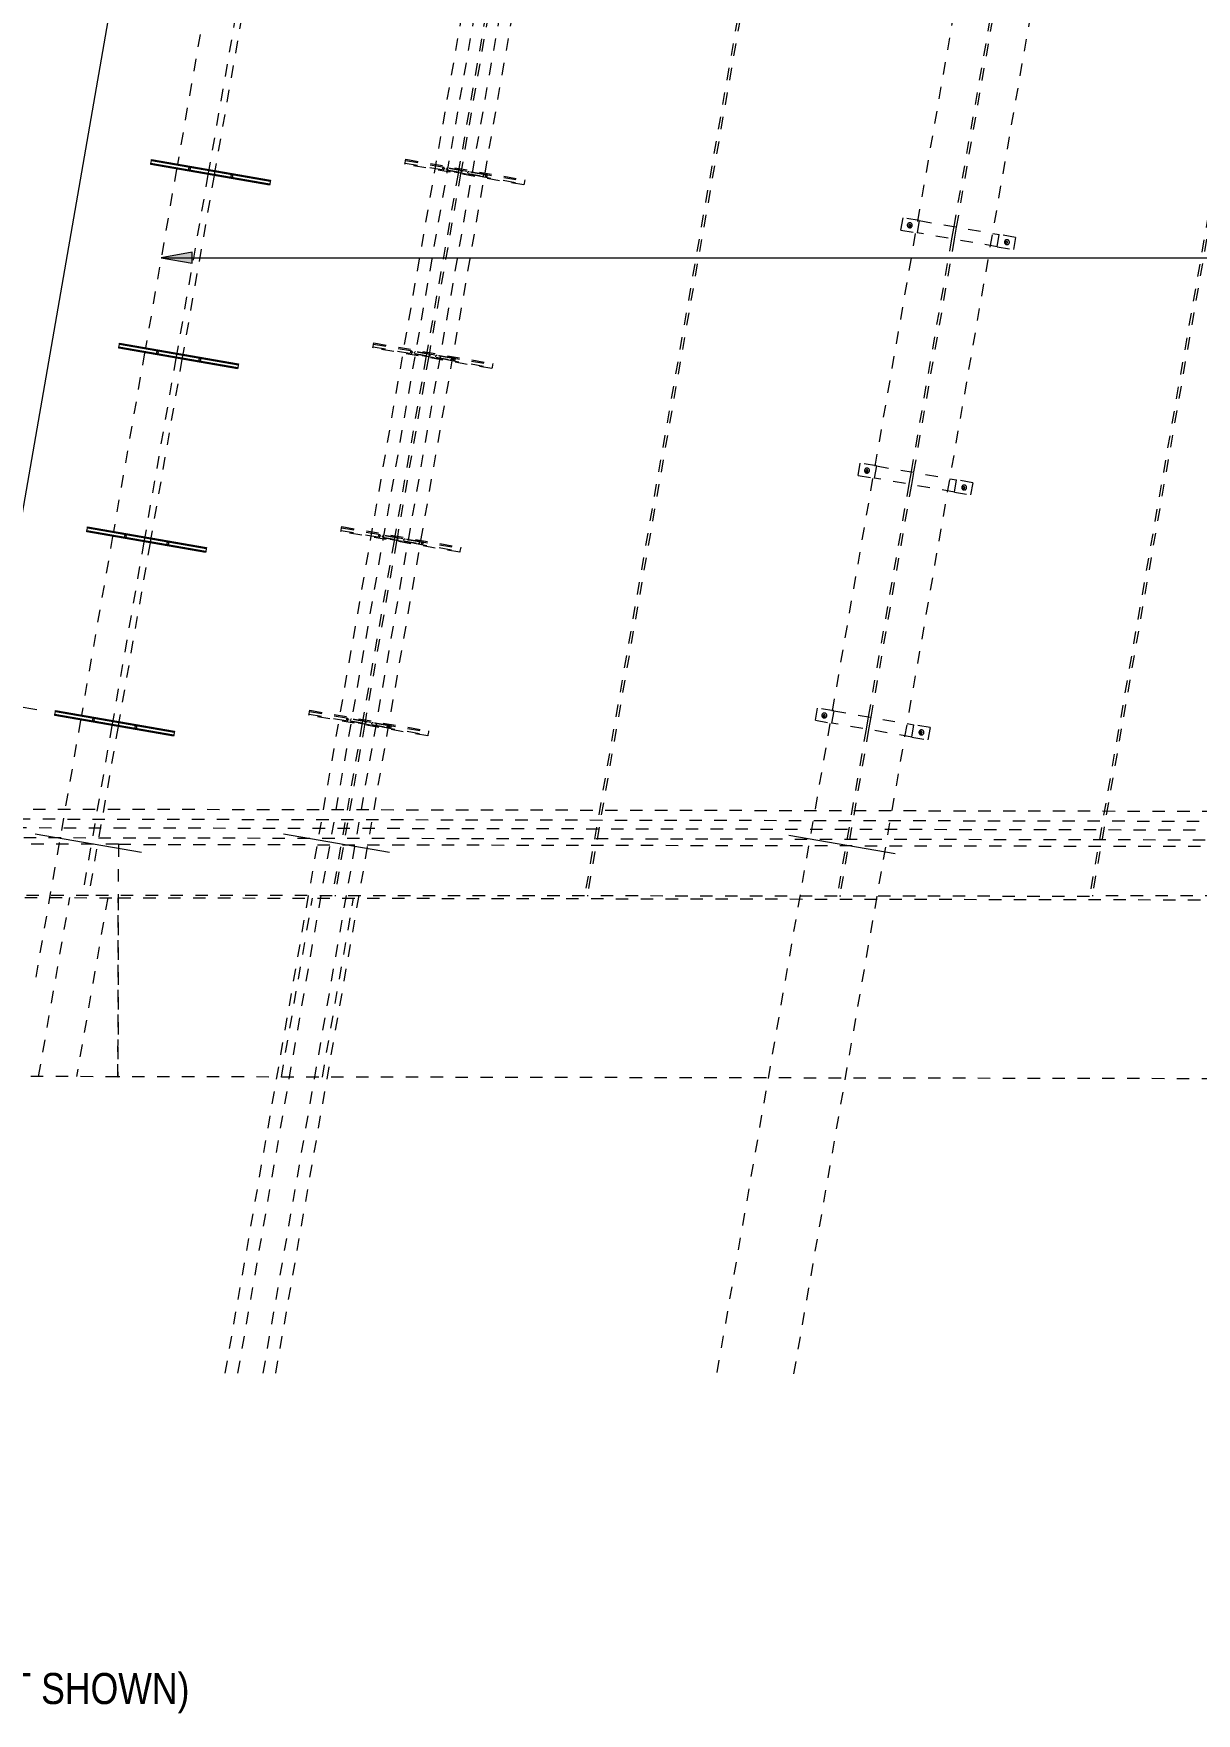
# Model space of a CAD drawing. Header units: metres. Extents: x 2 to 65, y 3 to 557.
# Drawn here: x 36.55 to 45.9, y 502.59 to 516.1 of the extents above; entities that cross this region are included whole.
import ezdxf

# ---------------------------------------------------------------- set-up
doc = ezdxf.new("R2010")
doc.units = ezdxf.units.M
doc.linetypes.add('Dash - Tight', pattern=[0.0045, 0.003, -0.0015])
doc.linetypes.add('JacobsDash', pattern=[0.0045, 0.003, -0.0015])
doc.layers.get('Defpoints').update_dxf_attribs({"color": 41})
for name, color, linetype, lineweight in [('A-ANNO-DIMS', 7, 'Continuous', 9), ('A-DETL', 7, 'Continuous', 13), ('A-GENM', 7, 'Continuous', 35), ('G-ANNO-TEXT', 7, 'Continuous', 9), ('S-BEAM', 7, 'Continuous', 50), ('S-BEAM-HDLN', 7, 'JacobsDash', 18)]:
    doc.layers.add(name, color=color, linetype=linetype, lineweight=lineweight)
doc.styles.add('Arial Narrow_5', font='ARIALN.TTF', dxfattribs={"height": 0.25})
doc.dimstyles.new('Dimension_Standard_O__mm__1', dxfattribs={"dimscale": 0.3048, "dimtxt": 0.255858, "dimasz": 0.82021, "dimexe": 0.787402, "dimexo": 0.492126, "dimgap": 0.492126, "dimtad": 1, "dimdec": 0, "dimlfac": 1000, "dimzin": 0, "dimdsep": 46, "dimtxsty": 'Arial Narrow_5', "dimsah": 1, "dimcen": 0.09, "dimaunit": 1, "dimadec": 4, "dimazin": 0, "dimtfac": 1, "dimtdec": 4, "dimtix": 1, "dimtmove": 0, "dimatfit": 3, "dimfxl": 1, "dimtvp": 1, "dimtfill": 1, "dimtolj": 1, "dimtzin": 0, "dimlwd": 18, "dimlwe": 18, "dimarcsym": 2})

# ---------------------------------------------------------------- blocks, each defined once
blk = doc.blocks.new('T2DPAA-T2D-C3S-TF-XRF-100102_dwg-40805790-DRG-2873251 - SERVICE SUPPORT GENERAL ARRANGEMENT PLAN')
at = {"color": 1, "linetype": 'Dash - Tight', "lineweight": 18, "true_color": 0xff0000}
for p, q in [((31.699, -682.253), (30.246, -682.38)), ((30.205, -682.383), (28.752, -682.511)), ((27.217, -682.645), (25.763, -682.772)), ((28.711, -682.514), (27.257, -682.641)), ((25.722, -682.776), (23.531, -682.967))]:
    blk.add_line(p, q, dxfattribs=at)
blk = doc.blocks.new('T2DPAA-T2D-PWC-TF-M2D-100101_TrafficSigDesign_rvt-1-DRG-2873251 - SERVICE SUPPORT GENERAL ARRANGEMENT PLAN')
at = {"color": 1, "linetype": 'Dash - Tight', "lineweight": 18, "true_color": 0xff0000, "rotation": 75.11694444444437}
blk.add_blockref('T2DPAA-T2D-C3S-TF-XRF-100102_dwg-40805790-DRG-2873251 - SERVICE SUPPORT GENERAL ARRANGEMENT PLAN', (-1792.197, 661.088), dxfattribs=at)
blk = doc.blocks.new('11_GEN_BR08_2 Conduits_Support - 11_GEN_2x100 COMMS-8963229-DRG-2873251 - SERVICE SUPPORT GENERAL ARRANGEMENT PLAN')
at = {"layer": 'A-GENM', "lineweight": 9}
for p, q in [((-0.485, 0.011), (-0.485, 0.0205)), ((-0.485, 0.0205), (0.485, 0.0205)), ((-0.485, -0.011), (-0.485, 0.011)), ((0.485, 0.011), (-0.485, 0.011)), ((0.485, 0.0205), (0.485, 0.011)), ((0.485, 0.011), (0.485, -0.011)), ((-0.485, -0.0205), (-0.485, -0.011)), ((0.485, -0.011), (-0.485, -0.011)), ((0.485, -0.0205), (-0.485, -0.0205)), ((0.485, -0.011), (0.485, -0.0205))]:
    blk.add_line(p, q, dxfattribs=at)
for centre, start, end in [((-0.173, 0), 90, 270), ((-0.173, 0), 270, 90), ((0.173, 0), 90, 270), ((0.173, 0), 270, 90)]:
    blk.add_arc(centre, 0.008, start, end, dxfattribs=at)
blk = doc.blocks.new('11_GEN_BR08_Utilities_Support - 11_GEN_Type 4_Conduits-9348315-DRG-2873251 - SERVICE SUPPORT GENERAL ARRANGEMENT PLAN')
at = {"layer": 'A-GENM', "linetype": 'JacobsDash', "lineweight": 9}
for p, q in [((-0.485, 0.011), (-0.485, 0.02)), ((-0.485, 0.02), (0.485, 0.02)), ((-0.485, -0.011), (-0.485, 0.011)), ((0.485, 0.011), (-0.485, 0.011)), ((0.485, 0.02), (0.485, 0.011)), ((0.485, 0.011), (0.485, -0.011)), ((-0.485, -0.021), (-0.485, -0.011)), ((0.485, -0.011), (-0.485, -0.011)), ((0.485, -0.021), (-0.485, -0.021)), ((0.485, -0.011), (0.485, -0.021))]:
    blk.add_line(p, q, dxfattribs=at)
at = {"layer": 'A-GENM', "linetype": 'JacobsDash', "lineweight": 9, "flags": 128}
for points in [[(-0.03, 0.008), (-0.03, 0.008), (-0.03, 0.008), (-0.03, 0.008), (-0.03, 0.008), (-0.031, 0.008), (-0.031, 0.008), (-0.032, 0.008), (-0.032, 0.008), (-0.033, 0.008), (-0.034, 0.008), (-0.035, 0.008), (-0.036, 0.008), (-0.037, 0.008), (-0.038, 0.008), (-0.04, 0.008), (-0.041, 0.008), (-0.042, 0.008), (-0.044, 0.008), (-0.045, 0.008), (-0.047, 0.008), (-0.049, 0.008), (-0.051, 0.008), (-0.052, 0.008), (-0.054, 0.008), (-0.056, 0.008), (-0.058, 0.008), (-0.06, 0.008), (-0.062, 0.008), (-0.064, 0.008), (-0.066, 0.008), (-0.069, 0.008), (-0.071, 0.008), (-0.073, 0.008), (-0.075, 0.008), (-0.078, 0.008), (-0.08, 0.008), (-0.082, 0.008), (-0.085, 0.008), (-0.087, 0.008), (-0.089, 0.008), (-0.092, 0.008), (-0.094, 0.008), (-0.096, 0.008), (-0.098, 0.008), (-0.101, 0.008), (-0.103, 0.008), (-0.105, 0.008), (-0.107, 0.008), (-0.11, 0.008), (-0.112, 0.008), (-0.114, 0.008), (-0.116, 0.008), (-0.118, 0.008), (-0.12, 0.008), (-0.122, 0.008), (-0.123, 0.008), (-0.125, 0.008), (-0.127, 0.008), (-0.129, 0.008), (-0.13, 0.008), (-0.132, 0.008), (-0.133, 0.008), (-0.135, 0.008), (-0.136, 0.008), (-0.137, 0.008), (-0.138, 0.008), (-0.139, 0.008), (-0.14, 0.008), (-0.141, 0.008), (-0.142, 0.008), (-0.143, 0.008), (-0.144, 0.008), (-0.144, 0.008), (-0.145, 0.008), (-0.145, 0.008), (-0.145, 0.008), (-0.145, 0.008), (-0.145, 0.008), (-0.146, 0.008)], [(0.145, 0.008), (0.145, 0.008), (0.145, 0.008), (0.145, 0.008), (0.145, 0.008), (0.144, 0.008), (0.144, 0.008), (0.143, 0.008), (0.143, 0.008), (0.142, 0.008), (0.141, 0.008), (0.14, 0.008), (0.139, 0.008), (0.138, 0.008), (0.137, 0.008), (0.135, 0.008), (0.134, 0.008), (0.133, 0.008), (0.131, 0.008), (0.13, 0.008), (0.128, 0.008), (0.126, 0.008), (0.124, 0.008), (0.123, 0.008), (0.121, 0.008), (0.119, 0.008), (0.117, 0.008), (0.115, 0.008), (0.113, 0.008), (0.111, 0.008), (0.109, 0.008), (0.106, 0.008), (0.104, 0.008), (0.102, 0.008), (0.1, 0.008), (0.097, 0.008), (0.095, 0.008), (0.093, 0.008), (0.09, 0.008), (0.088, 0.008), (0.086, 0.008), (0.083, 0.008), (0.081, 0.008), (0.079, 0.008), (0.077, 0.008), (0.074, 0.008), (0.072, 0.008), (0.07, 0.008), (0.068, 0.008), (0.065, 0.008), (0.063, 0.008), (0.061, 0.008), (0.059, 0.008), (0.057, 0.008), (0.055, 0.008), (0.053, 0.008), (0.052, 0.008), (0.05, 0.008), (0.048, 0.008), (0.046, 0.008), (0.045, 0.008), (0.043, 0.008), (0.042, 0.008), (0.04, 0.008), (0.039, 0.008), (0.038, 0.008), (0.037, 0.008), (0.036, 0.008), (0.035, 0.008), (0.034, 0.008), (0.033, 0.008), (0.032, 0.008), (0.031, 0.008), (0.031, 0.008), (0.03, 0.008), (0.03, 0.008), (0.03, 0.008), (0.03, 0.008), (0.03, 0.008), (0.029, 0.008)], [(-0.146, -0.008), (-0.145, -0.008), (-0.145, -0.008), (-0.145, -0.008), (-0.145, -0.008), (-0.144, -0.008), (-0.144, -0.008), (-0.143, -0.008), (-0.143, -0.008), (-0.142, -0.008), (-0.141, -0.008), (-0.14, -0.008), (-0.139, -0.008), (-0.138, -0.008), (-0.137, -0.008), (-0.135, -0.008), (-0.134, -0.008), (-0.133, -0.008), (-0.131, -0.008), (-0.13, -0.008), (-0.128, -0.008), (-0.126, -0.008), (-0.124, -0.008), (-0.123, -0.008), (-0.121, -0.008), (-0.119, -0.008), (-0.117, -0.008), (-0.115, -0.008), (-0.113, -0.008), (-0.111, -0.008), (-0.109, -0.008), (-0.106, -0.008), (-0.104, -0.008), (-0.102, -0.008), (-0.1, -0.008), (-0.097, -0.008), (-0.095, -0.008), (-0.093, -0.008), (-0.09, -0.008), (-0.088, -0.008), (-0.086, -0.008), (-0.083, -0.008), (-0.081, -0.008), (-0.079, -0.008), (-0.077, -0.008), (-0.074, -0.008), (-0.072, -0.008), (-0.07, -0.008), (-0.068, -0.008), (-0.065, -0.008), (-0.063, -0.008), (-0.061, -0.008), (-0.059, -0.008), (-0.057, -0.008), (-0.055, -0.008), (-0.053, -0.008), (-0.052, -0.008), (-0.05, -0.008), (-0.048, -0.008), (-0.046, -0.008), (-0.045, -0.008), (-0.043, -0.008), (-0.042, -0.008), (-0.04, -0.008), (-0.039, -0.008), (-0.038, -0.008), (-0.037, -0.008), (-0.036, -0.008), (-0.035, -0.008), (-0.034, -0.008), (-0.033, -0.008), (-0.032, -0.008), (-0.031, -0.008), (-0.031, -0.008), (-0.03, -0.008), (-0.03, -0.008), (-0.03, -0.008), (-0.03, -0.008), (-0.03, -0.008), (-0.03, -0.008)], [(0.029, -0.008), (0.03, -0.008), (0.03, -0.008), (0.03, -0.008), (0.03, -0.008), (0.031, -0.008), (0.031, -0.008), (0.032, -0.008), (0.032, -0.008), (0.033, -0.008), (0.034, -0.008), (0.035, -0.008), (0.036, -0.008), (0.037, -0.008), (0.038, -0.008), (0.04, -0.008), (0.041, -0.008), (0.042, -0.008), (0.044, -0.008), (0.045, -0.008), (0.047, -0.008), (0.049, -0.008), (0.051, -0.008), (0.052, -0.008), (0.054, -0.008), (0.056, -0.008), (0.058, -0.008), (0.06, -0.008), (0.062, -0.008), (0.064, -0.008), (0.066, -0.008), (0.069, -0.008), (0.071, -0.008), (0.073, -0.008), (0.075, -0.008), (0.078, -0.008), (0.08, -0.008), (0.082, -0.008), (0.085, -0.008), (0.087, -0.008), (0.089, -0.008), (0.092, -0.008), (0.094, -0.008), (0.096, -0.008), (0.098, -0.008), (0.101, -0.008), (0.103, -0.008), (0.105, -0.008), (0.107, -0.008), (0.11, -0.008), (0.112, -0.008), (0.114, -0.008), (0.116, -0.008), (0.118, -0.008), (0.12, -0.008), (0.122, -0.008), (0.123, -0.008), (0.125, -0.008), (0.127, -0.008), (0.129, -0.008), (0.13, -0.008), (0.132, -0.008), (0.133, -0.008), (0.135, -0.008), (0.136, -0.008), (0.137, -0.008), (0.138, -0.008), (0.139, -0.008), (0.14, -0.008), (0.141, -0.008), (0.142, -0.008), (0.143, -0.008), (0.144, -0.008), (0.144, -0.008), (0.145, -0.008), (0.145, -0.008), (0.145, -0.008), (0.145, -0.008), (0.145, -0.008), (0.145, -0.008)]]:
    blk.add_lwpolyline(points, dxfattribs=at)
at = {"layer": 'A-GENM', "linetype": 'JacobsDash', "lineweight": 9}
for centre, start, end in [((-0.175, 0), 90, 270), ((-0.175, 0), 270, 90), ((-0.146, 0), 150, 180), ((-0.146, 0), 77.0593, 120), ((-0.03, 0), 60, 117.7242), ((-0.03, 0), 0, 30), ((-0.03, 0), 330, 360), ((0.029, 0), 150, 180), ((0.029, 0), 77.0593, 120), ((0.145, 0), 60, 117.7242), ((0.145, 0), 0, 30), ((0.145, 0), 330, 360), ((0.175, 0), 90, 270), ((0.175, 0), 270, 90), ((-0.146, 0), 180, 210), ((-0.146, 0), 240, 282.9407), ((-0.03, 0), 242.2758, 300), ((0.029, 0), 180, 210), ((0.029, 0), 240, 282.9407), ((0.145, 0), 242.2758, 300)]:
    blk.add_arc(centre, 0.008, start, end, dxfattribs=at)
blk = doc.blocks.new('11_GEN_BR08_Utilities_Support - 11_GEN_Type 4_Conduits-9349189-DRG-2873251 - SERVICE SUPPORT GENERAL ARRANGEMENT PLAN')
at = {"layer": 'A-GENM', "linetype": 'JacobsDash', "lineweight": 9}
for p, q in [((-0.485, 0.011), (-0.485, 0.02)), ((-0.485, 0.02), (0.485, 0.02)), ((-0.485, -0.011), (-0.485, 0.011)), ((0.485, 0.011), (-0.485, 0.011)), ((0.485, 0.02), (0.485, 0.011)), ((0.485, 0.011), (0.485, -0.011)), ((-0.485, -0.021), (-0.485, -0.011)), ((0.485, -0.011), (-0.485, -0.011)), ((0.485, -0.021), (-0.485, -0.021)), ((0.485, -0.011), (0.485, -0.021))]:
    blk.add_line(p, q, dxfattribs=at)
at = {"layer": 'A-GENM', "linetype": 'JacobsDash', "lineweight": 9, "flags": 128}
for points in [[(-0.03, 0.008), (-0.03, 0.008), (-0.03, 0.008), (-0.03, 0.008), (-0.03, 0.008), (-0.031, 0.008), (-0.031, 0.008), (-0.032, 0.008), (-0.032, 0.008), (-0.033, 0.008), (-0.034, 0.008), (-0.035, 0.008), (-0.036, 0.008), (-0.037, 0.008), (-0.038, 0.008), (-0.04, 0.008), (-0.041, 0.008), (-0.042, 0.008), (-0.044, 0.008), (-0.045, 0.008), (-0.047, 0.008), (-0.049, 0.008), (-0.051, 0.008), (-0.052, 0.008), (-0.054, 0.008), (-0.056, 0.008), (-0.058, 0.008), (-0.06, 0.008), (-0.062, 0.008), (-0.064, 0.008), (-0.066, 0.008), (-0.069, 0.008), (-0.071, 0.008), (-0.073, 0.008), (-0.075, 0.008), (-0.078, 0.008), (-0.08, 0.008), (-0.082, 0.008), (-0.085, 0.008), (-0.087, 0.008), (-0.089, 0.008), (-0.092, 0.008), (-0.094, 0.008), (-0.096, 0.008), (-0.098, 0.008), (-0.101, 0.008), (-0.103, 0.008), (-0.105, 0.008), (-0.107, 0.008), (-0.11, 0.008), (-0.112, 0.008), (-0.114, 0.008), (-0.116, 0.008), (-0.118, 0.008), (-0.12, 0.008), (-0.122, 0.008), (-0.123, 0.008), (-0.125, 0.008), (-0.127, 0.008), (-0.129, 0.008), (-0.13, 0.008), (-0.132, 0.008), (-0.133, 0.008), (-0.135, 0.008), (-0.136, 0.008), (-0.137, 0.008), (-0.138, 0.008), (-0.139, 0.008), (-0.14, 0.008), (-0.141, 0.008), (-0.142, 0.008), (-0.143, 0.008), (-0.144, 0.008), (-0.144, 0.008), (-0.145, 0.008), (-0.145, 0.008), (-0.145, 0.008), (-0.145, 0.008), (-0.145, 0.008), (-0.146, 0.008)], [(0.145, 0.008), (0.145, 0.008), (0.145, 0.008), (0.145, 0.008), (0.145, 0.008), (0.144, 0.008), (0.144, 0.008), (0.143, 0.008), (0.143, 0.008), (0.142, 0.008), (0.141, 0.008), (0.14, 0.008), (0.139, 0.008), (0.138, 0.008), (0.137, 0.008), (0.135, 0.008), (0.134, 0.008), (0.133, 0.008), (0.131, 0.008), (0.13, 0.008), (0.128, 0.008), (0.126, 0.008), (0.124, 0.008), (0.123, 0.008), (0.121, 0.008), (0.119, 0.008), (0.117, 0.008), (0.115, 0.008), (0.113, 0.008), (0.111, 0.008), (0.109, 0.008), (0.106, 0.008), (0.104, 0.008), (0.102, 0.008), (0.1, 0.008), (0.097, 0.008), (0.095, 0.008), (0.093, 0.008), (0.09, 0.008), (0.088, 0.008), (0.086, 0.008), (0.083, 0.008), (0.081, 0.008), (0.079, 0.008), (0.077, 0.008), (0.074, 0.008), (0.072, 0.008), (0.07, 0.008), (0.068, 0.008), (0.065, 0.008), (0.063, 0.008), (0.061, 0.008), (0.059, 0.008), (0.057, 0.008), (0.055, 0.008), (0.053, 0.008), (0.052, 0.008), (0.05, 0.008), (0.048, 0.008), (0.046, 0.008), (0.045, 0.008), (0.043, 0.008), (0.042, 0.008), (0.04, 0.008), (0.039, 0.008), (0.038, 0.008), (0.037, 0.008), (0.036, 0.008), (0.035, 0.008), (0.034, 0.008), (0.033, 0.008), (0.032, 0.008), (0.031, 0.008), (0.031, 0.008), (0.03, 0.008), (0.03, 0.008), (0.03, 0.008), (0.03, 0.008), (0.03, 0.008), (0.029, 0.008)], [(-0.146, -0.008), (-0.145, -0.008), (-0.145, -0.008), (-0.145, -0.008), (-0.145, -0.008), (-0.144, -0.008), (-0.144, -0.008), (-0.143, -0.008), (-0.143, -0.008), (-0.142, -0.008), (-0.141, -0.008), (-0.14, -0.008), (-0.139, -0.008), (-0.138, -0.008), (-0.137, -0.008), (-0.135, -0.008), (-0.134, -0.008), (-0.133, -0.008), (-0.131, -0.008), (-0.13, -0.008), (-0.128, -0.008), (-0.126, -0.008), (-0.124, -0.008), (-0.123, -0.008), (-0.121, -0.008), (-0.119, -0.008), (-0.117, -0.008), (-0.115, -0.008), (-0.113, -0.008), (-0.111, -0.008), (-0.109, -0.008), (-0.106, -0.008), (-0.104, -0.008), (-0.102, -0.008), (-0.1, -0.008), (-0.097, -0.008), (-0.095, -0.008), (-0.093, -0.008), (-0.09, -0.008), (-0.088, -0.008), (-0.086, -0.008), (-0.083, -0.008), (-0.081, -0.008), (-0.079, -0.008), (-0.077, -0.008), (-0.074, -0.008), (-0.072, -0.008), (-0.07, -0.008), (-0.068, -0.008), (-0.065, -0.008), (-0.063, -0.008), (-0.061, -0.008), (-0.059, -0.008), (-0.057, -0.008), (-0.055, -0.008), (-0.053, -0.008), (-0.052, -0.008), (-0.05, -0.008), (-0.048, -0.008), (-0.046, -0.008), (-0.045, -0.008), (-0.043, -0.008), (-0.042, -0.008), (-0.04, -0.008), (-0.039, -0.008), (-0.038, -0.008), (-0.037, -0.008), (-0.036, -0.008), (-0.035, -0.008), (-0.034, -0.008), (-0.033, -0.008), (-0.032, -0.008), (-0.031, -0.008), (-0.031, -0.008), (-0.03, -0.008), (-0.03, -0.008), (-0.03, -0.008), (-0.03, -0.008), (-0.03, -0.008), (-0.03, -0.008)], [(0.029, -0.008), (0.03, -0.008), (0.03, -0.008), (0.03, -0.008), (0.03, -0.008), (0.031, -0.008), (0.031, -0.008), (0.032, -0.008), (0.032, -0.008), (0.033, -0.008), (0.034, -0.008), (0.035, -0.008), (0.036, -0.008), (0.037, -0.008), (0.038, -0.008), (0.04, -0.008), (0.041, -0.008), (0.042, -0.008), (0.044, -0.008), (0.045, -0.008), (0.047, -0.008), (0.049, -0.008), (0.051, -0.008), (0.052, -0.008), (0.054, -0.008), (0.056, -0.008), (0.058, -0.008), (0.06, -0.008), (0.062, -0.008), (0.064, -0.008), (0.066, -0.008), (0.069, -0.008), (0.071, -0.008), (0.073, -0.008), (0.075, -0.008), (0.078, -0.008), (0.08, -0.008), (0.082, -0.008), (0.085, -0.008), (0.087, -0.008), (0.089, -0.008), (0.092, -0.008), (0.094, -0.008), (0.096, -0.008), (0.098, -0.008), (0.101, -0.008), (0.103, -0.008), (0.105, -0.008), (0.107, -0.008), (0.11, -0.008), (0.112, -0.008), (0.114, -0.008), (0.116, -0.008), (0.118, -0.008), (0.12, -0.008), (0.122, -0.008), (0.123, -0.008), (0.125, -0.008), (0.127, -0.008), (0.129, -0.008), (0.13, -0.008), (0.132, -0.008), (0.133, -0.008), (0.135, -0.008), (0.136, -0.008), (0.137, -0.008), (0.138, -0.008), (0.139, -0.008), (0.14, -0.008), (0.141, -0.008), (0.142, -0.008), (0.143, -0.008), (0.144, -0.008), (0.144, -0.008), (0.145, -0.008), (0.145, -0.008), (0.145, -0.008), (0.145, -0.008), (0.145, -0.008), (0.145, -0.008)]]:
    blk.add_lwpolyline(points, dxfattribs=at)
at = {"layer": 'A-GENM', "linetype": 'JacobsDash', "lineweight": 9}
for centre, start, end in [((-0.175, 0), 90, 270), ((-0.175, 0), 270, 90), ((-0.146, 0), 150, 180), ((-0.146, 0), 77.0593, 120), ((-0.03, 0), 60, 117.7242), ((-0.03, 0), 0, 30), ((-0.03, 0), 330, 360), ((0.029, 0), 150, 180), ((0.029, 0), 77.0593, 120), ((0.145, 0), 60, 117.7242), ((0.145, 0), 0, 30), ((0.145, 0), 330, 360), ((0.175, 0), 90, 270), ((0.175, 0), 270, 90), ((-0.146, 0), 180, 210), ((-0.146, 0), 240, 282.9407), ((-0.03, 0), 242.2758, 300), ((0.029, 0), 180, 210), ((0.029, 0), 240, 282.9407), ((0.145, 0), 242.2758, 300)]:
    blk.add_arc(centre, 0.008, start, end, dxfattribs=at)
blk = doc.blocks.new('11_GEN_BR08_Utilities_Support - 11_GEN_Type 4_Conduits-9349230-DRG-2873251 - SERVICE SUPPORT GENERAL ARRANGEMENT PLAN')
at = {"layer": 'A-GENM', "linetype": 'JacobsDash', "lineweight": 9}
for p, q in [((-0.485, 0.011), (-0.485, 0.02)), ((-0.485, 0.02), (0.485, 0.02)), ((-0.485, -0.011), (-0.485, 0.011)), ((0.485, 0.011), (-0.485, 0.011)), ((0.485, 0.02), (0.485, 0.011)), ((0.485, 0.011), (0.485, -0.011)), ((-0.485, -0.021), (-0.485, -0.011)), ((0.485, -0.011), (-0.485, -0.011)), ((0.485, -0.021), (-0.485, -0.021)), ((0.485, -0.011), (0.485, -0.021))]:
    blk.add_line(p, q, dxfattribs=at)
at = {"layer": 'A-GENM', "linetype": 'JacobsDash', "lineweight": 9, "flags": 128}
for points in [[(-0.03, 0.008), (-0.03, 0.008), (-0.03, 0.008), (-0.03, 0.008), (-0.03, 0.008), (-0.031, 0.008), (-0.031, 0.008), (-0.032, 0.008), (-0.032, 0.008), (-0.033, 0.008), (-0.034, 0.008), (-0.035, 0.008), (-0.036, 0.008), (-0.037, 0.008), (-0.038, 0.008), (-0.04, 0.008), (-0.041, 0.008), (-0.042, 0.008), (-0.044, 0.008), (-0.045, 0.008), (-0.047, 0.008), (-0.049, 0.008), (-0.051, 0.008), (-0.052, 0.008), (-0.054, 0.008), (-0.056, 0.008), (-0.058, 0.008), (-0.06, 0.008), (-0.062, 0.008), (-0.064, 0.008), (-0.066, 0.008), (-0.069, 0.008), (-0.071, 0.008), (-0.073, 0.008), (-0.075, 0.008), (-0.078, 0.008), (-0.08, 0.008), (-0.082, 0.008), (-0.085, 0.008), (-0.087, 0.008), (-0.089, 0.008), (-0.092, 0.008), (-0.094, 0.008), (-0.096, 0.008), (-0.098, 0.008), (-0.101, 0.008), (-0.103, 0.008), (-0.105, 0.008), (-0.107, 0.008), (-0.11, 0.008), (-0.112, 0.008), (-0.114, 0.008), (-0.116, 0.008), (-0.118, 0.008), (-0.12, 0.008), (-0.122, 0.008), (-0.123, 0.008), (-0.125, 0.008), (-0.127, 0.008), (-0.129, 0.008), (-0.13, 0.008), (-0.132, 0.008), (-0.133, 0.008), (-0.135, 0.008), (-0.136, 0.008), (-0.137, 0.008), (-0.138, 0.008), (-0.139, 0.008), (-0.14, 0.008), (-0.141, 0.008), (-0.142, 0.008), (-0.143, 0.008), (-0.144, 0.008), (-0.144, 0.008), (-0.145, 0.008), (-0.145, 0.008), (-0.145, 0.008), (-0.145, 0.008), (-0.145, 0.008), (-0.146, 0.008)], [(0.145, 0.008), (0.145, 0.008), (0.145, 0.008), (0.145, 0.008), (0.145, 0.008), (0.144, 0.008), (0.144, 0.008), (0.143, 0.008), (0.143, 0.008), (0.142, 0.008), (0.141, 0.008), (0.14, 0.008), (0.139, 0.008), (0.138, 0.008), (0.137, 0.008), (0.135, 0.008), (0.134, 0.008), (0.133, 0.008), (0.131, 0.008), (0.13, 0.008), (0.128, 0.008), (0.126, 0.008), (0.124, 0.008), (0.123, 0.008), (0.121, 0.008), (0.119, 0.008), (0.117, 0.008), (0.115, 0.008), (0.113, 0.008), (0.111, 0.008), (0.109, 0.008), (0.106, 0.008), (0.104, 0.008), (0.102, 0.008), (0.1, 0.008), (0.097, 0.008), (0.095, 0.008), (0.093, 0.008), (0.09, 0.008), (0.088, 0.008), (0.086, 0.008), (0.083, 0.008), (0.081, 0.008), (0.079, 0.008), (0.077, 0.008), (0.074, 0.008), (0.072, 0.008), (0.07, 0.008), (0.068, 0.008), (0.065, 0.008), (0.063, 0.008), (0.061, 0.008), (0.059, 0.008), (0.057, 0.008), (0.055, 0.008), (0.053, 0.008), (0.052, 0.008), (0.05, 0.008), (0.048, 0.008), (0.046, 0.008), (0.045, 0.008), (0.043, 0.008), (0.042, 0.008), (0.04, 0.008), (0.039, 0.008), (0.038, 0.008), (0.037, 0.008), (0.036, 0.008), (0.035, 0.008), (0.034, 0.008), (0.033, 0.008), (0.032, 0.008), (0.031, 0.008), (0.031, 0.008), (0.03, 0.008), (0.03, 0.008), (0.03, 0.008), (0.03, 0.008), (0.03, 0.008), (0.029, 0.008)], [(-0.146, -0.008), (-0.145, -0.008), (-0.145, -0.008), (-0.145, -0.008), (-0.145, -0.008), (-0.144, -0.008), (-0.144, -0.008), (-0.143, -0.008), (-0.143, -0.008), (-0.142, -0.008), (-0.141, -0.008), (-0.14, -0.008), (-0.139, -0.008), (-0.138, -0.008), (-0.137, -0.008), (-0.135, -0.008), (-0.134, -0.008), (-0.133, -0.008), (-0.131, -0.008), (-0.13, -0.008), (-0.128, -0.008), (-0.126, -0.008), (-0.124, -0.008), (-0.123, -0.008), (-0.121, -0.008), (-0.119, -0.008), (-0.117, -0.008), (-0.115, -0.008), (-0.113, -0.008), (-0.111, -0.008), (-0.109, -0.008), (-0.106, -0.008), (-0.104, -0.008), (-0.102, -0.008), (-0.1, -0.008), (-0.097, -0.008), (-0.095, -0.008), (-0.093, -0.008), (-0.09, -0.008), (-0.088, -0.008), (-0.086, -0.008), (-0.083, -0.008), (-0.081, -0.008), (-0.079, -0.008), (-0.077, -0.008), (-0.074, -0.008), (-0.072, -0.008), (-0.07, -0.008), (-0.068, -0.008), (-0.065, -0.008), (-0.063, -0.008), (-0.061, -0.008), (-0.059, -0.008), (-0.057, -0.008), (-0.055, -0.008), (-0.053, -0.008), (-0.052, -0.008), (-0.05, -0.008), (-0.048, -0.008), (-0.046, -0.008), (-0.045, -0.008), (-0.043, -0.008), (-0.042, -0.008), (-0.04, -0.008), (-0.039, -0.008), (-0.038, -0.008), (-0.037, -0.008), (-0.036, -0.008), (-0.035, -0.008), (-0.034, -0.008), (-0.033, -0.008), (-0.032, -0.008), (-0.031, -0.008), (-0.031, -0.008), (-0.03, -0.008), (-0.03, -0.008), (-0.03, -0.008), (-0.03, -0.008), (-0.03, -0.008), (-0.03, -0.008)], [(0.029, -0.008), (0.03, -0.008), (0.03, -0.008), (0.03, -0.008), (0.03, -0.008), (0.031, -0.008), (0.031, -0.008), (0.032, -0.008), (0.032, -0.008), (0.033, -0.008), (0.034, -0.008), (0.035, -0.008), (0.036, -0.008), (0.037, -0.008), (0.038, -0.008), (0.04, -0.008), (0.041, -0.008), (0.042, -0.008), (0.044, -0.008), (0.045, -0.008), (0.047, -0.008), (0.049, -0.008), (0.051, -0.008), (0.052, -0.008), (0.054, -0.008), (0.056, -0.008), (0.058, -0.008), (0.06, -0.008), (0.062, -0.008), (0.064, -0.008), (0.066, -0.008), (0.069, -0.008), (0.071, -0.008), (0.073, -0.008), (0.075, -0.008), (0.078, -0.008), (0.08, -0.008), (0.082, -0.008), (0.085, -0.008), (0.087, -0.008), (0.089, -0.008), (0.092, -0.008), (0.094, -0.008), (0.096, -0.008), (0.098, -0.008), (0.101, -0.008), (0.103, -0.008), (0.105, -0.008), (0.107, -0.008), (0.11, -0.008), (0.112, -0.008), (0.114, -0.008), (0.116, -0.008), (0.118, -0.008), (0.12, -0.008), (0.122, -0.008), (0.123, -0.008), (0.125, -0.008), (0.127, -0.008), (0.129, -0.008), (0.13, -0.008), (0.132, -0.008), (0.133, -0.008), (0.135, -0.008), (0.136, -0.008), (0.137, -0.008), (0.138, -0.008), (0.139, -0.008), (0.14, -0.008), (0.141, -0.008), (0.142, -0.008), (0.143, -0.008), (0.144, -0.008), (0.144, -0.008), (0.145, -0.008), (0.145, -0.008), (0.145, -0.008), (0.145, -0.008), (0.145, -0.008), (0.145, -0.008)]]:
    blk.add_lwpolyline(points, dxfattribs=at)
at = {"layer": 'A-GENM', "linetype": 'JacobsDash', "lineweight": 9}
for centre, start, end in [((-0.175, 0), 90, 270), ((-0.175, 0), 270, 90), ((-0.146, 0), 150, 180), ((-0.146, 0), 77.0593, 120), ((-0.03, 0), 60, 117.7242), ((-0.03, 0), 0, 30), ((-0.03, 0), 330, 360), ((0.029, 0), 150, 180), ((0.029, 0), 77.0593, 120), ((0.145, 0), 60, 117.7242), ((0.145, 0), 0, 30), ((0.145, 0), 330, 360), ((0.175, 0), 90, 270), ((0.175, 0), 270, 90), ((-0.146, 0), 180, 210), ((-0.146, 0), 240, 282.9407), ((-0.03, 0), 242.2758, 300), ((0.029, 0), 180, 210), ((0.029, 0), 240, 282.9407), ((0.145, 0), 242.2758, 300)]:
    blk.add_arc(centre, 0.008, start, end, dxfattribs=at)
blk = doc.blocks.new('11_GEN_559od Pipe_Support - 11_GEN_610 drain pipe COMMS-9350527-DRG-2873251 - SERVICE SUPPORT GENERAL ARRANGEMENT PLAN')
at = {"layer": 'A-GENM', "linetype": 'JacobsDash', "lineweight": 9}
for p, q in [((-0.459, -0.052), (-0.459, 0.048)), ((-0.327, 0.048), (-0.459, 0.048)), ((-0.327, 0.048), (0.327, 0.048)), ((-0.327, 0.048), (-0.327, -0.052)), ((0.327, -0.052), (0.327, 0.048)), ((0.459, 0.048), (0.327, 0.048)), ((0.459, 0.048), (0.459, -0.052)), ((-0.459, -0.052), (-0.327, -0.052)), ((0.327, -0.052), (-0.327, -0.052)), ((0.327, -0.052), (0.459, -0.052))]:
    blk.add_line(p, q, dxfattribs=at)
for centre, radius, start, end in [((-0.398, -0.002), 0.02, 90, 270), ((-0.395, 0), 0.008, 90, 270), ((-0.398, -0.002), 0.02, 270, 90), ((-0.395, 0), 0.008, 270, 90), ((0.395, -0.002), 0.02, 90, 270), ((0.395, 0), 0.008, 90, 270), ((0.395, -0.002), 0.02, 270, 90), ((0.395, 0), 0.008, 270, 90)]:
    blk.add_arc(centre, radius, start, end, dxfattribs=at)
blk = doc.blocks.new('11_GEN_559od Pipe_Support - 11_GEN_610 drain pipe COMMS-9350945-DRG-2873251 - SERVICE SUPPORT GENERAL ARRANGEMENT PLAN')
at = {"layer": 'A-GENM', "linetype": 'JacobsDash', "lineweight": 9}
for p, q in [((-0.459, -0.052), (-0.459, 0.048)), ((-0.327, 0.048), (-0.459, 0.048)), ((-0.327, 0.048), (0.327, 0.048)), ((-0.327, 0.048), (-0.327, -0.052)), ((0.327, -0.052), (0.327, 0.048)), ((0.459, 0.048), (0.327, 0.048)), ((0.459, 0.048), (0.459, -0.052)), ((-0.459, -0.052), (-0.327, -0.052)), ((0.327, -0.052), (-0.327, -0.052)), ((0.327, -0.052), (0.459, -0.052))]:
    blk.add_line(p, q, dxfattribs=at)
for centre, radius, start, end in [((-0.398, -0.002), 0.02, 90, 270), ((-0.395, 0), 0.008, 90, 270), ((-0.398, -0.002), 0.02, 270, 90), ((-0.395, 0), 0.008, 270, 90), ((0.395, -0.002), 0.02, 90, 270), ((0.395, 0), 0.008, 90, 270), ((0.395, -0.002), 0.02, 270, 90), ((0.395, 0), 0.008, 270, 90)]:
    blk.add_arc(centre, radius, start, end, dxfattribs=at)
blk = doc.blocks.new('06_SFR_GCT_Girder_SuperT_BR08Edge_CS - Super T - 1815-6270606-DRG-2873251 - SERVICE SUPPORT GENERAL ARRANGEMENT PLAN')
at = {"layer": 'S-BEAM', "color": 252, "linetype": 'JacobsDash', "lineweight": 9, "true_color": 0x888888}
for p, q in [((-1111.436, 544.589), (-1117.608, 509.16)), ((-1118.354, 516.414), (-1118.679, 514.545)), ((-1118.696, 514.447), (-1119.023, 512.572)), ((-1119.04, 512.473), (-1119.366, 510.601)), ((-1119.384, 510.503), (-1119.617, 509.162)), ((-1117.608, 509.16), (-1119.617, 509.162))]:
    blk.add_line(p, q, dxfattribs=at)
at = {"layer": 'S-BEAM-HDLN', "color": 252, "lineweight": 9, "true_color": 0x888888}
for p, q in [((-1118.679, 514.545), (-1118.696, 514.447)), ((-1119.023, 512.571), (-1119.04, 512.473)), ((-1119.366, 510.601), (-1119.384, 510.503))]:
    blk.add_line(p, q, dxfattribs=at)
blk = doc.blocks.new('06_SFR_GCT_Girder_SuperT_BR08Edge_CS - Super T - 1815-6270390-DRG-2873251 - SERVICE SUPPORT GENERAL ARRANGEMENT PLAN')
at = {"layer": 'S-BEAM', "color": 252, "linetype": 'JacobsDash', "lineweight": 9, "true_color": 0x888888}
for p, q in [((-1115.475, 544.592), (-1121.647, 509.164)), ((-1118.374, 516.417), (-1118.699, 514.549)), ((-1118.717, 514.45), (-1119.043, 512.575)), ((-1119.06, 512.477), (-1119.387, 510.605)), ((-1119.404, 510.506), (-1119.638, 509.162)), ((-1119.638, 509.162), (-1121.647, 509.164))]:
    blk.add_line(p, q, dxfattribs=at)
at = {"layer": 'S-BEAM-HDLN', "color": 252, "lineweight": 9, "true_color": 0x888888}
for p, q in [((-1118.699, 514.549), (-1118.717, 514.45)), ((-1119.043, 512.575), (-1119.06, 512.477)), ((-1119.387, 510.605), (-1119.404, 510.506))]:
    blk.add_line(p, q, dxfattribs=at)
blk = doc.blocks.new('06_SFR_GCT_Girder_SuperT_BR08Edge_CS - Super T - 1815-6270051-DRG-2873251 - SERVICE SUPPORT GENERAL ARRANGEMENT PLAN')
at = {"layer": 'S-BEAM', "color": 252, "linetype": 'JacobsDash', "lineweight": 9, "true_color": 0x888888}
for p, q in [((-1115.495, 544.593), (-1121.668, 509.164)), ((-1122.408, 516.45), (-1122.658, 515.013)), ((-1122.665, 514.973), (-1122.916, 513.535)), ((-1122.923, 513.494), (-1123.173, 512.057)), ((-1123.18, 512.017), (-1123.43, 510.58)), ((-1123.437, 510.539), (-1123.677, 509.166)), ((-1121.668, 509.164), (-1123.677, 509.166))]:
    blk.add_line(p, q, dxfattribs=at)
at = {"layer": 'S-BEAM-HDLN', "color": 252, "lineweight": 9, "true_color": 0x888888}
for p, q in [((-1122.658, 515.013), (-1122.665, 514.973)), ((-1122.916, 513.535), (-1122.923, 513.494)), ((-1123.173, 512.057), (-1123.18, 512.017)), ((-1123.43, 510.58), (-1123.437, 510.539))]:
    blk.add_line(p, q, dxfattribs=at)
blk = doc.blocks.new('06_SFR_GCT_Girder_SuperT_BR08Edge_CS - Super T - 1815-6269499-DRG-2873251 - SERVICE SUPPORT GENERAL ARRANGEMENT PLAN')
at = {"layer": 'S-BEAM', "color": 252, "linetype": 'JacobsDash', "lineweight": 9, "true_color": 0x888888}
for p, q in [((-1124.39, 516.437), (-1124.64, 515)), ((-1124.647, 514.959), (-1124.898, 513.522)), ((-1124.905, 513.482), (-1125.155, 512.044)), ((-1125.162, 512.004), (-1125.412, 510.567)), ((-1125.419, 510.526), (-1125.656, 509.168)), ((-1125.656, 509.168), (-1127.665, 509.17))]:
    blk.add_line(p, q, dxfattribs=at)
at = {"layer": 'S-BEAM-HDLN', "color": 252, "lineweight": 9, "true_color": 0x888888}
for p, q in [((-1124.64, 515), (-1124.647, 514.959)), ((-1124.898, 513.522), (-1124.905, 513.482)), ((-1125.155, 512.044), (-1125.162, 512.004)), ((-1125.412, 510.566), (-1125.419, 510.526))]:
    blk.add_line(p, q, dxfattribs=at)
blk = doc.blocks.new('06_SFR_GCT_Girder_SuperT_BR08Edge_CS - Super T - 1815-6269797-DRG-2873251 - SERVICE SUPPORT GENERAL ARRANGEMENT PLAN')
at = {"layer": 'S-BEAM', "color": 252, "linetype": 'JacobsDash', "lineweight": 9, "true_color": 0x888888}
for p, q in [((-1124.439, 516.446), (-1124.689, 515.008)), ((-1122.428, 516.454), (-1122.678, 515.016)), ((-1124.696, 514.968), (-1124.946, 513.531)), ((-1122.685, 514.976), (-1122.936, 513.539)), ((-1124.954, 513.49), (-1125.204, 512.053)), ((-1122.943, 513.498), (-1123.193, 512.061)), ((-1125.211, 512.012), (-1125.461, 510.575)), ((-1123.2, 512.021), (-1123.451, 510.583)), ((-1125.468, 510.535), (-1125.707, 509.168)), ((-1123.458, 510.543), (-1123.697, 509.166)), ((-1123.697, 509.166), (-1125.707, 509.168))]:
    blk.add_line(p, q, dxfattribs=at)
at = {"layer": 'S-BEAM-HDLN', "color": 252, "lineweight": 9, "true_color": 0x888888}
for p, q in [((-1124.689, 515.008), (-1124.696, 514.968)), ((-1122.678, 515.016), (-1122.685, 514.976)), ((-1124.946, 513.531), (-1124.954, 513.49)), ((-1122.936, 513.539), (-1122.943, 513.498)), ((-1125.204, 512.053), (-1125.211, 512.012)), ((-1123.193, 512.061), (-1123.2, 512.021)), ((-1125.461, 510.575), (-1125.468, 510.535)), ((-1123.451, 510.583), (-1123.458, 510.543))]:
    blk.add_line(p, q, dxfattribs=at)
blk = doc.blocks.new('06_SFR_GCT_Girder_SuperT_BR08Edge_CS - Super T - 1815-6539906-DRG-2873251 - SERVICE SUPPORT GENERAL ARRANGEMENT PLAN')
at = {"layer": 'S-BEAM', "color": 252, "linetype": 'JacobsDash', "lineweight": 9, "true_color": 0x888888}
for p in [(-1111.414, 544.594), (-1115.577, 509.164)]:
    blk.add_line(p, (-1117.586, 509.166), dxfattribs=at)
blk = doc.blocks.new('DIMBLOCK24-DRG-2873251 - SERVICE SUPPORT GENERAL ARRANGEMENT PLAN')
at = {"layer": 'A-ANNO-DIMS', "color": 0, "lineweight": 18, "transparency": 16777216}
for p, q in [((39.055, 524.901), (38.439, 525.009)), ((36.237, 510.973), (38.632, 524.721)), ((36.574, 510.661), (35.958, 510.768))]:
    blk.add_line(p, q, dxfattribs=at)
at = {"layer": 'A-ANNO-DIMS', "color": 0, "transparency": 16777216}
for points in [[(38.591, 524.728), (38.674, 524.714), (38.675, 524.967)], [(36.196, 510.98), (36.278, 510.966), (36.194, 510.727)]]:
    blk.add_solid(points, dxfattribs=at)
at = {"layer": 'Defpoints', "color": 0, "transparency": 16777216}
for p in [(38.675, 524.967), (39.203, 524.876), (36.722, 510.635)]:
    blk.add_point(p, dxfattribs=at)
at = {"layer": 'A-ANNO-DIMS', "color": 0, "lineweight": 18, "transparency": 16777216, "insert": (37.16, 517.895), "char_height": 0.25, "width": 2.63655, "attachment_point": 5, "rotation": 80.1173, "style": 'Arial Narrow_5', "bg_fill": 3, "box_fill_scale": 1.1, "bg_fill_color": 256, "bg_fill_true_color": 13158600, "bg_fill_transparency": 0}
blk.add_mtext('\\A1;1500 MAX CTRS', dxfattribs=at)

msp = doc.modelspace()

# ---------------------------------------------------------------- hatches: boundary and pattern name
at = {"layer": 'G-ANNO-TEXT'}
msp.add_hatch(color=256, dxfattribs=at).paths.add_polyline_path([(37.5742, 514.2982), (37.8242, 514.2541), (37.8242, 514.3422)])

# ---------------------------------------------------------------- linework, layer by layer
at = {"layer": 'A-DETL', "color": 32, "linetype": 'JacobsDash', "lineweight": 9, "true_color": 0xcc6600}
for p, q in [((45.3132, 546.8005), (38.0828, 505.2986)), ((45.4147, 546.8005), (38.1843, 505.2986)), ((45.6177, 546.8005), (38.3874, 505.2986)), ((45.7192, 546.8005), (38.4889, 505.2986))]:
    msp.add_line(p, q, dxfattribs=at)
at = {"layer": 'A-DETL', "color": 164, "linetype": 'JacobsDash', "lineweight": 9, "true_color": 0x002699}
for p, q in [((49.2678, 546.8057), (42.0365, 505.2986)), ((49.8851, 546.7954), (42.6557, 505.2986))]:
    msp.add_line(p, q, dxfattribs=at)
at = {"layer": 'A-DETL', "color": 1, "linetype": 'JacobsDash', "true_color": 0xff0000}
for p, q in [((49.1216, 509.7572), (23.0129, 509.806)), ((49.0442, 509.8374), (23.108, 509.8858)), ((49.3694, 509.6068), (22.6824, 509.6566)), ((49.292, 509.6869), (22.7775, 509.7364))]:
    msp.add_line(p, q, dxfattribs=at)
at = {"layer": 'A-DETL', "color": 7, "lineweight": 9, "true_color": 0xffffff}
for p, q in [((37.4157, 509.5132), (36.5616, 509.662)), ((39.4107, 509.5132), (38.5566, 509.662)), ((43.4757, 509.5019), (42.6216, 509.6507))]:
    msp.add_line(p, q, dxfattribs=at)
at = {"layer": 'G-ANNO-TEXT'}
for p, q in [((37.8242, 514.3422), (37.5742, 514.2982)), ((37.5742, 514.2982), (37.8242, 514.2541)), ((37.5742, 514.2982), (57.5253, 514.2982)), ((37.8242, 514.2541), (37.8242, 514.3422))]:
    msp.add_line(p, q, dxfattribs=at)
at = {"layer": 'S-BEAM', "color": 252, "linetype": 'JacobsDash', "lineweight": 9, "true_color": 0x888888}
for p, q in [((37.2301, 509.5794), (20.4793, 509.6107)), ((37.2291, 509.5794), (37.2301, 509.5794)), ((37.2301, 509.5794), (37.2293, 509.1494)), ((37.2301, 509.5794), (37.2311, 509.5794)), ((37.2301, 509.5794), (37.2301, 509.5794)), ((37.2311, 509.5794), (51.2432, 509.5533)), ((20.4774, 509.1807), (37.2293, 509.1494)), ((36.589, 507.7106), (36.8398, 509.1502)), ((37.1442, 509.1496), (36.8934, 507.7101)), ((37.2266, 507.7094), (37.2293, 509.1494)), ((37.2293, 509.1494), (37.2266, 507.7094)), ((37.2293, 509.1494), (37.2305, 509.1494)), ((37.2293, 509.1494), (37.2293, 509.1494)), ((37.2305, 509.1494), (51.2436, 509.1233)), ((38.5407, 507.707), (38.7916, 509.1465)), ((38.8705, 507.7064), (39.1214, 509.1459)), ((37.2266, 507.7094), (20.4748, 507.7407)), ((37.2266, 507.7094), (37.2278, 507.7094)), ((37.2266, 507.7094), (37.2266, 507.7094)), ((51.2409, 507.6833), (37.2278, 507.7094))]:
    msp.add_line(p, q, dxfattribs=at)

# ---------------------------------------------------------------- block references
at = {"lineweight": 5}
msp.add_blockref('T2DPAA-T2D-PWC-TF-M2D-100101_TrafficSigDesign_rvt-1-DRG-2873251 - SERVICE SUPPORT GENERAL ARRANGEMENT PLAN', (1162.6465, 0), dxfattribs=at)
at = {"layer": 'A-GENM', "lineweight": 9, "rotation": 350.1172754235188}
for p in [(37.9717, 514.985), (37.7143, 513.5073), (37.4568, 512.0295), (37.1994, 510.5517)]:
    msp.add_blockref('11_GEN_BR08_2 Conduits_Support - 11_GEN_2x100 COMMS-8963229-DRG-2873251 - SERVICE SUPPORT GENERAL ARRANGEMENT PLAN', p, dxfattribs=at)
at = {"layer": 'A-GENM', "linetype": 'JacobsDash', "lineweight": 9}
for name, p, rotation in [('11_GEN_BR08_Utilities_Support - 11_GEN_Type 4_Conduits-9349230-DRG-2873251 - SERVICE SUPPORT GENERAL ARRANGEMENT PLAN', (40.016, 514.9873), 170.1172754235398), ('11_GEN_559od Pipe_Support - 11_GEN_610 drain pipe COMMS-9350945-DRG-2873251 - SERVICE SUPPORT GENERAL ARRANGEMENT PLAN', (43.9824, 514.4902), 170.1172754219587), ('11_GEN_BR08_Utilities_Support - 11_GEN_Type 4_Conduits-9349189-DRG-2873251 - SERVICE SUPPORT GENERAL ARRANGEMENT PLAN', (39.7585, 513.5096), 170.1172754235398), ('11_GEN_559od Pipe_Support - 11_GEN_610 drain pipe COMMS-9350945-DRG-2873251 - SERVICE SUPPORT GENERAL ARRANGEMENT PLAN', (43.6385, 512.5163), 170.1172754219587), ('11_GEN_BR08_Utilities_Support - 11_GEN_Type 4_Conduits-9349189-DRG-2873251 - SERVICE SUPPORT GENERAL ARRANGEMENT PLAN', (39.5011, 512.0318), 170.1172754235398), ('11_GEN_BR08_Utilities_Support - 11_GEN_Type 4_Conduits-9348315-DRG-2873251 - SERVICE SUPPORT GENERAL ARRANGEMENT PLAN', (39.2437, 510.5541), 170.1172754235398), ('11_GEN_559od Pipe_Support - 11_GEN_610 drain pipe COMMS-9350527-DRG-2873251 - SERVICE SUPPORT GENERAL ARRANGEMENT PLAN', (43.2952, 510.546), 170.1172754219587)]:
    msp.add_blockref(name, p, dxfattribs=dict(at, rotation=rotation))
at = {"layer": 'S-BEAM-HDLN', "color": 252, "lineweight": 9, "true_color": 0x888888}
for name in ['06_SFR_GCT_Girder_SuperT_BR08Edge_CS - Super T - 1815-6269499-DRG-2873251 - SERVICE SUPPORT GENERAL ARRANGEMENT PLAN', '06_SFR_GCT_Girder_SuperT_BR08Edge_CS - Super T - 1815-6269797-DRG-2873251 - SERVICE SUPPORT GENERAL ARRANGEMENT PLAN', '06_SFR_GCT_Girder_SuperT_BR08Edge_CS - Super T - 1815-6270051-DRG-2873251 - SERVICE SUPPORT GENERAL ARRANGEMENT PLAN', '06_SFR_GCT_Girder_SuperT_BR08Edge_CS - Super T - 1815-6270390-DRG-2873251 - SERVICE SUPPORT GENERAL ARRANGEMENT PLAN', '06_SFR_GCT_Girder_SuperT_BR08Edge_CS - Super T - 1815-6270606-DRG-2873251 - SERVICE SUPPORT GENERAL ARRANGEMENT PLAN', '06_SFR_GCT_Girder_SuperT_BR08Edge_CS - Super T - 1815-6539906-DRG-2873251 - SERVICE SUPPORT GENERAL ARRANGEMENT PLAN']:
    msp.add_blockref(name, (1162.6465, 0), dxfattribs=at)

# ---------------------------------------------------------------- next in the draw order: texts
at = {"layer": 'G-ANNO-TEXT', "insert": (30.7229, 502.9121), "char_height": 0.25, "attachment_point": 1, "style": 'Arial Narrow_5', "bg_fill": 3, "box_fill_scale": 1, "bg_fill_color": 256, "bg_fill_true_color": 13158600, "bg_fill_transparency": 0}
msp.add_mtext('(CONDUITS FOR FEATURE LIGHTING NOT SHOWN)', dxfattribs=at)

# ---------------------------------------------------------------- next in the draw order: dimensions: what is measured, and where the dimension line sits
at = {"layer": 'A-ANNO-DIMS', "lineweight": 18}
dim = msp.add_linear_dim(base=(38.6754, 524.9674), p1=(36.7216, 510.635), p2=(39.2025, 524.8755), angle=80.11728, text='1500 MAX CTRS', dimstyle='Dimension_Standard_O__mm__1', override={"dimpost": '<>', "dimfxl": 14.455031}, dxfattribs=at)
dim.commit()
dim.dimension.update_dxf_attribs({"geometry": 'DIMBLOCK24-DRG-2873251 - SERVICE SUPPORT GENERAL ARRANGEMENT PLAN', "text_midpoint": (37.1597, 517.895)})

doc.saveas('drawing.dxf')
